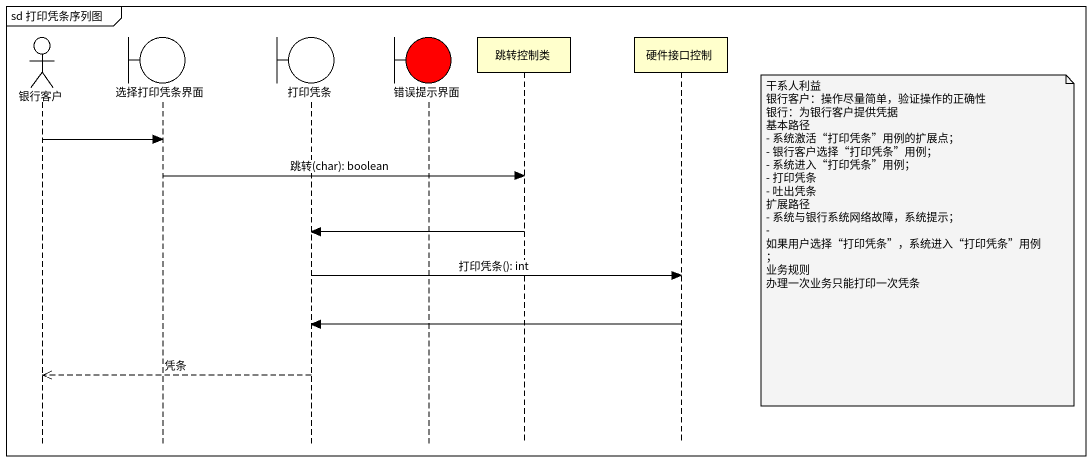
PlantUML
@startuml
mainframe sd 打印凭条序列图
hide footbox
actor 银行客户
boundary 选择打印凭条界面
boundary 打印凭条
boundary 错误提示界面 #FF0000
participant 跳转控制类
participant 硬件接口控制

银行客户 -> 选择打印凭条界面
选择打印凭条界面 -> 跳转控制类 : 跳转(char): boolean
跳转控制类 -> 打印凭条
note right of 硬件接口控制
  干系人利益
  银行客户：操作尽量简单，验证操作的正确性
  银行：为银行客户提供凭据
  基本路径
  - 系统激活“打印凭条”用例的扩展点；
  - 银行客户选择“打印凭条”用例；
  - 系统进入“打印凭条”用例；
  - 打印凭条
  - 吐出凭条
  扩展路径
  - 系统与银行系统网络故障，系统提示；
  - 如果用户选择“打印凭条”，系统进入“打印凭条”用例；
  业务规则
  办理一次业务只能打印一次凭条
end note
打印凭条 -> 硬件接口控制 : 打印凭条(): int
硬件接口控制 -> 打印凭条
打印凭条 -->> 银行客户 : 凭条
@enduml
